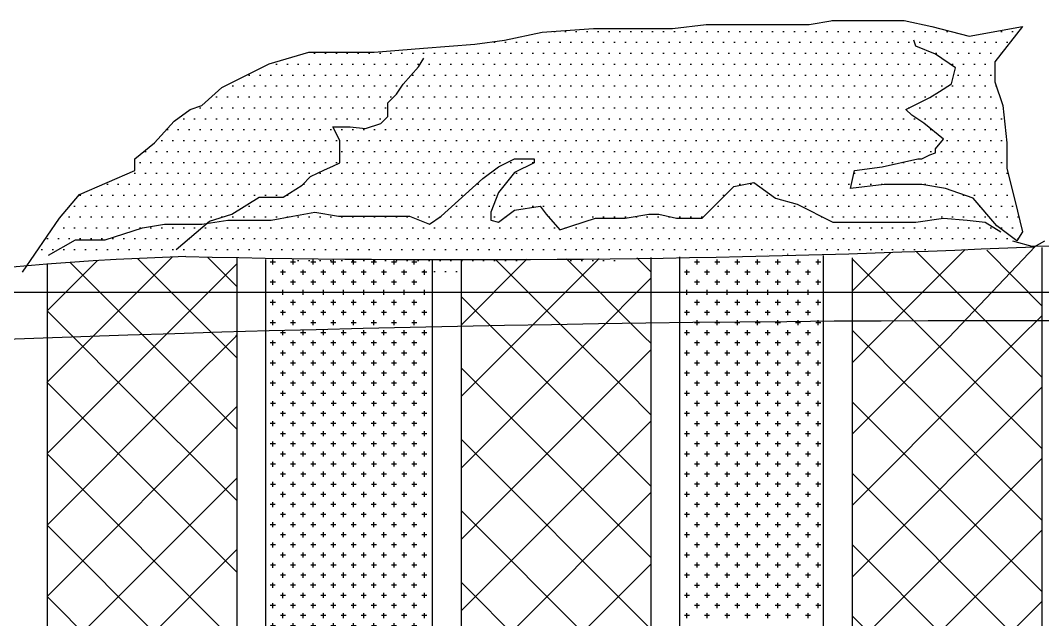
# Model space of a CAD drawing. Header units: inches. Extents: x 18.5 to 61, y 8.5 to 33.3.
# Drawn here: x 29.291 to 29.877, y 25.899 to 26.242 of the extents above; entities that cross this region are included whole.
import ezdxf

# ---------------------------------------------------------------- set-up
doc = ezdxf.new("R2010")
doc.units = ezdxf.units.IN
doc.header["$MEASUREMENT"] = 0
for name, color, linetype in [('02', 2, 'Continuous'), ('4', 4, 'Continuous'), ('8', 8, 'Continuous')]:
    doc.layers.add(name, color=color, linetype=linetype)

msp = doc.modelspace()

# ---------------------------------------------------------------- hatches: boundary and pattern name
at = {"layer": '8'}
h = msp.add_hatch(dxfattribs=at)
h.set_pattern_fill('DOTS', color=256, scale=0.1, style=0)
h.set_pattern_definition([(0, (-244.408843, 157.386087), (0.003125, 0.00625), [0, -0.00625])])
h.paths.add_polyline_path([(29.59031, 26.23562), (29.56877, 26.23109), (29.55177, 26.22883), (29.52231, 26.22656), (29.49397, 26.2243), (29.45657, 26.2243), (29.43391, 26.2175), (29.40671, 26.20391), (29.39537, 26.19372), (29.38857, 26.19146), (29.3795, 26.18466), (29.36817, 26.17221), (29.35684, 26.16315), (29.35684, 26.15635), (29.3251, 26.14276), (29.31377, 26.12918), (29.30017, 26.10801), (29.30747, 26.10801), (29.32708, 26.10801), (29.34179, 26.10801), (29.41204, 26.10964), (29.42838, 26.10637), (29.44799, 26.10474), (29.47904, 26.10474), (29.52478, 26.09821), (29.54439, 26.09821), (29.5689, 26.10148), (29.59341, 26.10801), (29.61302, 26.10148), (29.65877, 26.10801), (29.68654, 26.10474), (29.72085, 26.10964), (29.77314, 26.10801), (29.81725, 26.11127), (29.84013, 26.11127), (29.85647, 26.11617), (29.86231, 26.11617), (29.86571, 26.12125), (29.86117, 26.13937), (29.85664, 26.15749), (29.85664, 26.17221), (29.85437, 26.19372), (29.84984, 26.20731), (29.84984, 26.21864), (29.86571, 26.23902), (29.83511, 26.23336), (29.81357, 26.23902), (29.79771, 26.24242), (29.77731, 26.24242), (29.75691, 26.24242), (29.74331, 26.24015), (29.72517, 26.24015), (29.70817, 26.24015), (29.68437, 26.24015), (29.66511, 26.23789), (29.64357, 26.23789), (29.61977, 26.23789)])
h = msp.add_hatch(dxfattribs=at)
h.set_pattern_fill('CROSS', color=256, scale=0.023152, style=0)
h.set_pattern_definition([(180, (271.818599, 180.0223804), (-0.00578793024, 0.00578793024), [0.00289396512, -0.00868189535]), (90, (271.817152, 180.0209335), (0.00578793024, 0.00578793024), [0.00289396512, -0.00868189535])])
h.paths.add_polyline_path([(29.43182, 26.03229), (29.49029, 26.03132), (29.52739, 26.03106), (29.52739, 25.56041), (29.43182, 25.56041)])
h = msp.add_hatch(dxfattribs=at)
h.set_pattern_fill('ANSI37', color=256, scale=0.231517, style=0)
h.set_pattern_definition([(135, (271.8186, 180.02238), (0.0204634236, 0.0204634236), []), (45, (271.8186, 180.02238), (0.0204634236, -0.0204634236), [])])
h.paths.add_polyline_path([(29.76794, 26.03049), (29.87668, 26.03499), (29.87668, 25.56041), (29.76794, 25.56041)])

# ---------------------------------------------------------------- linework, layer by layer
at = {"layer": '02'}
for p, q in [((29.71961, 26.10829), (29.71961, 26.10837)), ((29.73118, 26.10829), (29.73118, 26.10876)), ((29.74276, 26.10829), (29.74276, 26.10832)), ((29.75146, 26.1077), (29.75146, 25.56041)), ((29.76794, 26.08722), (29.79025, 26.10953)), ((29.78299, 26.06135), (29.83274, 26.11109)), ((29.85438, 26.06028), (29.80463, 26.11003)), ((29.82341, 26.06084), (29.87286, 26.11295)), ((29.87668, 26.07891), (29.84527, 26.11072)), ((29.87668, 26.11223), (29.87668, 25.56041)), ((29.3066, 26.07608), (29.33526, 26.10474)), ((29.3066, 26.10271), (29.3066, 25.56041)), ((29.36237, 26.06117), (29.31983, 26.10371)), ((29.33218, 26.06073), (29.3783, 26.10686)), ((29.40294, 26.06153), (29.35844, 26.10602)), ((29.37367, 26.06129), (29.41535, 26.10297)), ((29.41535, 26.09004), (29.39857, 26.10682)), ((29.41535, 26.10647), (29.41535, 25.56041)), ((29.43182, 26.10541), (29.43182, 25.56041)), ((29.43744, 26.10395), (29.43455, 26.10395)), ((29.436, 26.1025), (29.436, 26.1054)), ((29.44902, 26.10395), (29.44613, 26.10395)), ((29.44757, 26.1025), (29.44757, 26.1054)), ((29.4606, 26.10395), (29.4577, 26.10395)), ((29.45915, 26.1025), (29.45915, 26.1054)), ((29.47217, 26.10395), (29.46928, 26.10395)), ((29.47072, 26.1025), (29.47072, 26.1054)), ((29.48375, 26.10395), (29.48085, 26.10395)), ((29.4823, 26.1025), (29.4823, 26.1054)), ((29.49532, 26.10395), (29.49243, 26.10395)), ((29.49388, 26.1025), (29.49388, 26.1054)), ((29.5069, 26.10395), (29.50401, 26.10395)), ((29.50545, 26.1025), (29.50545, 26.10539)), ((29.51848, 26.10395), (29.51558, 26.10395)), ((29.51703, 26.1025), (29.51703, 26.10535)), ((29.52739, 26.10395), (29.52716, 26.10395)), ((29.52739, 26.10541), (29.52739, 25.56041)), ((29.54386, 26.06778), (29.58164, 26.10555)), ((29.54386, 26.10541), (29.54386, 25.56041)), ((29.6085, 26.0606), (29.56367, 26.10542)), ((29.57714, 26.06013), (29.62307, 26.10606)), ((29.64883, 26.0612), (29.60423, 26.10579)), ((29.6526, 26.09835), (29.64452, 26.10644)), ((29.6526, 26.1066), (29.6526, 25.56041)), ((29.66908, 26.10696), (29.66908, 25.56041)), ((29.68054, 26.10395), (29.67764, 26.10395)), ((29.67909, 26.1025), (29.67909, 26.1054)), ((29.69211, 26.10395), (29.68922, 26.10395)), ((29.69067, 26.1025), (29.69067, 26.1054)), ((29.70369, 26.10395), (29.7008, 26.10395)), ((29.70224, 26.1025), (29.70224, 26.1054)), ((29.71526, 26.10395), (29.71237, 26.10395)), ((29.71382, 26.1025), (29.71382, 26.1054)), ((29.72684, 26.10395), (29.72395, 26.10395)), ((29.72539, 26.1025), (29.72539, 26.1054)), ((29.73842, 26.10395), (29.73552, 26.10395)), ((29.73697, 26.1025), (29.73697, 26.1054)), ((29.74999, 26.10395), (29.7471, 26.10395)), ((29.74855, 26.1025), (29.74855, 26.1054)), ((29.76794, 26.10645), (29.76794, 25.56041)), ((29.81273, 26.061), (29.76794, 26.10579)), ((29.44323, 26.09816), (29.44034, 26.09816)), ((29.44179, 26.09672), (29.44179, 26.09961)), ((29.45481, 26.09816), (29.45191, 26.09816)), ((29.45336, 26.09672), (29.45336, 26.09961)), ((29.46638, 26.09816), (29.46349, 26.09816)), ((29.46494, 26.09672), (29.46494, 26.09961)), ((29.47796, 26.09816), (29.47507, 26.09816)), ((29.47651, 26.09672), (29.47651, 26.09961)), ((29.48954, 26.09816), (29.48664, 26.09816)), ((29.48809, 26.09672), (29.48809, 26.09961)), ((29.50111, 26.09816), (29.49822, 26.09816)), ((29.49966, 26.09672), (29.49966, 26.09961)), ((29.51269, 26.09816), (29.50979, 26.09816)), ((29.51124, 26.09672), (29.51124, 26.09961)), ((29.52426, 26.09816), (29.52137, 26.09816)), ((29.52282, 26.09672), (29.52282, 26.09961)), ((29.67475, 26.09816), (29.67186, 26.09816)), ((29.6733, 26.09672), (29.6733, 26.09961)), ((29.68633, 26.09816), (29.68343, 26.09816)), ((29.68488, 26.09672), (29.68488, 26.09961)), ((29.6979, 26.09816), (29.69501, 26.09816)), ((29.69645, 26.09672), (29.69645, 26.09961)), ((29.70948, 26.09816), (29.70658, 26.09816)), ((29.70803, 26.09672), (29.70803, 26.09961)), ((29.72105, 26.09816), (29.71816, 26.09816)), ((29.71961, 26.09672), (29.71961, 26.09961)), ((29.73263, 26.09816), (29.72973, 26.09816)), ((29.73118, 26.09672), (29.73118, 26.09961)), ((29.7442, 26.09816), (29.74131, 26.09816)), ((29.74276, 26.09672), (29.74276, 26.09961)), ((29.43744, 26.09238), (29.43455, 26.09238)), ((29.436, 26.09093), (29.436, 26.09382)), ((29.44902, 26.09238), (29.44613, 26.09238)), ((29.44757, 26.09093), (29.44757, 26.09382)), ((29.4606, 26.09238), (29.4577, 26.09238)), ((29.45915, 26.09093), (29.45915, 26.09382)), ((29.47217, 26.09238), (29.46928, 26.09238)), ((29.47072, 26.09093), (29.47072, 26.09382)), ((29.48375, 26.09238), (29.48085, 26.09238)), ((29.4823, 26.09093), (29.4823, 26.09382)), ((29.49532, 26.09238), (29.49243, 26.09238)), ((29.49388, 26.09093), (29.49388, 26.09382)), ((29.5069, 26.09238), (29.50401, 26.09238)), ((29.50545, 26.09093), (29.50545, 26.09382)), ((29.51848, 26.09238), (29.51558, 26.09238)), ((29.51703, 26.09093), (29.51703, 26.09382)), ((29.52739, 26.09238), (29.52716, 26.09238)), ((29.61871, 26.06077), (29.6526, 26.09467)), ((29.68054, 26.09238), (29.67764, 26.09238)), ((29.67909, 26.09093), (29.67909, 26.09382)), ((29.69211, 26.09238), (29.68922, 26.09238)), ((29.69067, 26.09093), (29.69067, 26.09382)), ((29.70369, 26.09238), (29.7008, 26.09238)), ((29.70224, 26.09093), (29.70224, 26.09382)), ((29.71526, 26.09238), (29.71237, 26.09238)), ((29.71382, 26.09093), (29.71382, 26.09382)), ((29.72684, 26.09238), (29.72395, 26.09238)), ((29.72539, 26.09093), (29.72539, 26.09382)), ((29.73842, 26.09238), (29.73552, 26.09238)), ((29.73697, 26.09093), (29.73697, 26.09382)), ((29.74999, 26.09238), (29.7471, 26.09238)), ((29.74855, 26.09093), (29.74855, 26.09382)), ((28.98808, 26.08665), (30.72808, 26.08665)), ((29.44179, 26.08514), (29.44179, 26.08803)), ((29.45336, 26.08514), (29.45336, 26.08803)), ((29.46494, 26.08514), (29.46494, 26.08803)), ((29.47651, 26.08514), (29.47651, 26.08803)), ((29.48809, 26.08514), (29.48809, 26.08803)), ((29.49966, 26.08514), (29.49966, 26.08803)), ((29.51124, 26.08514), (29.51124, 26.08803)), ((29.52282, 26.08514), (29.52282, 26.08803)), ((29.56785, 26.06033), (29.54386, 26.08431)), ((29.6733, 26.08514), (29.6733, 26.08803)), ((29.68488, 26.08514), (29.68488, 26.08803)), ((29.69645, 26.08514), (29.69645, 26.08803)), ((29.70803, 26.08514), (29.70803, 26.08803)), ((29.71961, 26.08514), (29.71961, 26.08803)), ((29.73118, 26.08514), (29.73118, 26.08803)), ((29.74276, 26.08514), (29.74276, 26.08803)), ((29.43744, 26.0808), (29.43455, 26.0808)), ((29.436, 26.07935), (29.436, 26.08225)), ((29.44902, 26.0808), (29.44613, 26.0808)), ((29.44757, 26.07935), (29.44757, 26.08225)), ((29.4606, 26.0808), (29.4577, 26.0808)), ((29.45915, 26.07935), (29.45915, 26.08225)), ((29.47217, 26.0808), (29.46928, 26.0808)), ((29.47072, 26.07935), (29.47072, 26.08225)), ((29.48375, 26.0808), (29.48085, 26.0808)), ((29.4823, 26.07935), (29.4823, 26.08225)), ((29.49532, 26.0808), (29.49243, 26.0808)), ((29.49388, 26.07935), (29.49388, 26.08225)), ((29.5069, 26.0808), (29.50401, 26.0808)), ((29.50545, 26.07935), (29.50545, 26.08225)), ((29.51848, 26.0808), (29.51558, 26.0808)), ((29.51703, 26.07935), (29.51703, 26.08225)), ((29.52739, 26.0808), (29.52716, 26.0808)), ((29.68054, 26.0808), (29.67764, 26.0808)), ((29.67909, 26.07935), (29.67909, 26.08225)), ((29.69211, 26.0808), (29.68922, 26.0808)), ((29.69067, 26.07935), (29.69067, 26.08225)), ((29.70369, 26.0808), (29.7008, 26.0808)), ((29.70224, 26.07935), (29.70224, 26.08225)), ((29.71526, 26.0808), (29.71237, 26.0808)), ((29.71382, 26.07935), (29.71382, 26.08225)), ((29.72684, 26.0808), (29.72395, 26.0808)), ((29.72539, 26.07935), (29.72539, 26.08225)), ((29.73842, 26.0808), (29.73552, 26.0808)), ((29.73697, 26.07935), (29.73697, 26.08225)), ((29.74999, 26.0808), (29.7471, 26.0808)), ((29.74855, 26.07935), (29.74855, 26.08225)), ((29.32206, 26.06055), (29.3066, 26.07601)), ((29.44323, 26.07501), (29.44034, 26.07501)), ((29.44179, 26.07357), (29.44179, 26.07646)), ((29.45481, 26.07501), (29.45191, 26.07501)), ((29.45336, 26.07357), (29.45336, 26.07646)), ((29.46638, 26.07501), (29.46349, 26.07501)), ((29.46494, 26.07357), (29.46494, 26.07646)), ((29.47796, 26.07501), (29.47507, 26.07501)), ((29.47651, 26.07357), (29.47651, 26.07646)), ((29.48954, 26.07501), (29.48664, 26.07501)), ((29.48809, 26.07357), (29.48809, 26.07646)), ((29.50111, 26.07501), (29.49822, 26.07501)), ((29.49966, 26.07357), (29.49966, 26.07646)), ((29.51269, 26.07501), (29.50979, 26.07501)), ((29.51124, 26.07357), (29.51124, 26.07646)), ((29.52426, 26.07501), (29.52137, 26.07501)), ((29.52282, 26.07357), (29.52282, 26.07646)), ((29.67475, 26.07501), (29.67186, 26.07501)), ((29.6733, 26.07357), (29.6733, 26.07646)), ((29.68633, 26.07501), (29.68343, 26.07501)), ((29.68488, 26.07357), (29.68488, 26.07646)), ((29.6979, 26.07501), (29.69501, 26.07501)), ((29.69645, 26.07357), (29.69645, 26.07646)), ((29.70948, 26.07501), (29.70658, 26.07501)), ((29.70803, 26.07357), (29.70803, 26.07646)), ((29.72105, 26.07501), (29.71816, 26.07501)), ((29.71961, 26.07357), (29.71961, 26.07646)), ((29.73263, 26.07501), (29.72973, 26.07501)), ((29.73118, 26.07357), (29.73118, 26.07646)), ((29.7442, 26.07501), (29.74131, 26.07501)), ((29.74276, 26.07357), (29.74276, 26.07646)), ((29.86358, 26.06008), (29.87668, 26.07318)), ((29.43744, 26.06922), (29.43455, 26.06922)), ((29.436, 26.06778), (29.436, 26.07067)), ((29.44902, 26.06922), (29.44613, 26.06922)), ((29.44757, 26.06778), (29.44757, 26.07067)), ((29.4606, 26.06922), (29.4577, 26.06922)), ((29.45915, 26.06778), (29.45915, 26.07067)), ((29.47217, 26.06922), (29.46928, 26.06922)), ((29.47072, 26.06778), (29.47072, 26.07067)), ((29.48375, 26.06922), (29.48085, 26.06922)), ((29.4823, 26.06778), (29.4823, 26.07067)), ((29.49532, 26.06922), (29.49243, 26.06922)), ((29.49388, 26.06778), (29.49388, 26.07067)), ((29.5069, 26.06922), (29.50401, 26.06922)), ((29.50545, 26.06778), (29.50545, 26.07067)), ((29.51848, 26.06922), (29.51558, 26.06922)), ((29.51703, 26.06778), (29.51703, 26.07067)), ((29.52739, 26.06922), (29.52716, 26.06922)), ((29.68054, 26.06922), (29.67764, 26.06922)), ((29.67909, 26.06778), (29.67909, 26.07067)), ((29.69211, 26.06922), (29.68922, 26.06922)), ((29.69067, 26.06778), (29.69067, 26.07067)), ((29.70369, 26.06922), (29.7008, 26.06922)), ((29.70224, 26.06778), (29.70224, 26.07067)), ((29.71526, 26.06922), (29.71237, 26.06922)), ((29.71382, 26.06778), (29.71382, 26.07067)), ((29.72684, 26.06922), (29.72395, 26.06922)), ((29.72539, 26.06778), (29.72539, 26.07067)), ((29.73842, 26.06922), (29.73552, 26.06922)), ((29.73697, 26.06778), (29.73697, 26.07067)), ((29.74999, 26.06922), (29.7471, 26.06922)), ((29.74855, 26.06778), (29.74855, 26.07067)), ((29.34609, 26.03372), (29.37367, 26.06129)), ((29.39056, 26.03298), (29.36237, 26.06117)), ((29.38635, 26.03305), (29.41489, 26.06158)), ((29.41535, 26.04912), (29.40294, 26.06153)), ((29.41489, 26.06158), (29.41535, 26.06205)), ((29.44323, 26.06344), (29.44034, 26.06344)), ((29.44179, 26.06199), (29.44179, 26.06488)), ((29.45481, 26.06344), (29.45191, 26.06344)), ((29.45336, 26.06199), (29.45336, 26.06488)), ((29.46638, 26.06344), (29.46349, 26.06344)), ((29.46494, 26.06199), (29.46494, 26.06488)), ((29.47796, 26.06344), (29.47507, 26.06344)), ((29.47651, 26.06199), (29.47651, 26.06488)), ((29.48954, 26.06344), (29.48664, 26.06344)), ((29.48809, 26.06199), (29.48809, 26.06488)), ((29.50111, 26.06344), (29.49822, 26.06344)), ((29.49966, 26.06199), (29.49966, 26.06488)), ((29.51269, 26.06344), (29.50979, 26.06344)), ((29.51124, 26.06199), (29.51124, 26.06488)), ((29.52426, 26.06344), (29.52137, 26.06344)), ((29.52282, 26.06199), (29.52282, 26.06488)), ((29.6526, 26.05742), (29.64883, 26.0612)), ((29.67475, 26.06344), (29.67186, 26.06344)), ((29.6733, 26.06199), (29.6733, 26.06488)), ((29.68633, 26.06344), (29.68343, 26.06344)), ((29.68488, 26.06199), (29.68488, 26.06488)), ((29.6979, 26.06344), (29.69501, 26.06344)), ((29.69645, 26.06199), (29.69645, 26.06488)), ((29.70948, 26.06344), (29.70658, 26.06344)), ((29.70803, 26.06199), (29.70803, 26.06488)), ((29.72105, 26.06344), (29.71816, 26.06344)), ((29.71961, 26.06199), (29.71961, 26.06488)), ((29.73263, 26.06344), (29.72973, 26.06344)), ((29.73118, 26.06199), (29.73118, 26.06488)), ((29.7442, 26.06344), (29.74131, 26.06344)), ((29.74276, 26.06199), (29.74276, 26.06488)), ((29.77136, 26.06145), (29.76794, 26.06487)), ((29.76794, 26.04629), (29.78299, 26.06135)), ((29.80095, 26.03185), (29.77136, 26.06145)), ((29.79414, 26.03157), (29.82341, 26.06084)), ((29.84025, 26.03348), (29.81273, 26.061)), ((29.3066, 26.03516), (29.33218, 26.06073)), ((29.34894, 26.03367), (29.32206, 26.06055)), ((29.43744, 26.05765), (29.43455, 26.05765)), ((29.436, 26.0562), (29.436, 26.0591)), ((29.44902, 26.05765), (29.44613, 26.05765)), ((29.44757, 26.0562), (29.44757, 26.0591)), ((29.4606, 26.05765), (29.4577, 26.05765)), ((29.45915, 26.0562), (29.45915, 26.0591)), ((29.47217, 26.05765), (29.46928, 26.05765)), ((29.47072, 26.0562), (29.47072, 26.0591)), ((29.48375, 26.05765), (29.48085, 26.05765)), ((29.4823, 26.0562), (29.4823, 26.0591)), ((29.49532, 26.05765), (29.49243, 26.05765)), ((29.49388, 26.0562), (29.49388, 26.0591)), ((29.5069, 26.05765), (29.50401, 26.05765)), ((29.50545, 26.0562), (29.50545, 26.0591)), ((29.51848, 26.05765), (29.51558, 26.05765)), ((29.51703, 26.0562), (29.51703, 26.0591)), ((29.52739, 26.05765), (29.52716, 26.05765)), ((29.54793, 26.03092), (29.57714, 26.06013)), ((29.59759, 26.03058), (29.56785, 26.06033)), ((29.58858, 26.03064), (29.61871, 26.06077)), ((29.6388, 26.0303), (29.6085, 26.0606)), ((29.68054, 26.05765), (29.67764, 26.05765)), ((29.67909, 26.0562), (29.67909, 26.0591)), ((29.69211, 26.05765), (29.68922, 26.05765)), ((29.69067, 26.0562), (29.69067, 26.0591)), ((29.70369, 26.05765), (29.7008, 26.05765)), ((29.70224, 26.0562), (29.70224, 26.0591)), ((29.71526, 26.05765), (29.71237, 26.05765)), ((29.71382, 26.0562), (29.71382, 26.0591)), ((29.72684, 26.05765), (29.72395, 26.05765)), ((29.72539, 26.0562), (29.72539, 26.0591)), ((29.73842, 26.05765), (29.73552, 26.05765)), ((29.73697, 26.0562), (29.73697, 26.0591)), ((29.74999, 26.05765), (29.7471, 26.05765)), ((29.74855, 26.0562), (29.74855, 26.0591)), ((29.83684, 26.03334), (29.86358, 26.06008)), ((29.87668, 26.03798), (29.85438, 26.06028)), ((29.44323, 26.05186), (29.44034, 26.05186)), ((29.44179, 26.05041), (29.44179, 26.05331)), ((29.45481, 26.05186), (29.45191, 26.05186)), ((29.45336, 26.05041), (29.45336, 26.05331)), ((29.46638, 26.05186), (29.46349, 26.05186)), ((29.46494, 26.05041), (29.46494, 26.05331)), ((29.47796, 26.05186), (29.47507, 26.05186)), ((29.47651, 26.05041), (29.47651, 26.05331)), ((29.48954, 26.05186), (29.48664, 26.05186)), ((29.48809, 26.05041), (29.48809, 26.05331)), ((29.50111, 26.05186), (29.49822, 26.05186)), ((29.49966, 26.05041), (29.49966, 26.05331)), ((29.51269, 26.05186), (29.50979, 26.05186)), ((29.51124, 26.05041), (29.51124, 26.05331)), ((29.52426, 26.05186), (29.52137, 26.05186)), ((29.52282, 26.05041), (29.52282, 26.05331)), ((29.62923, 26.03037), (29.6526, 26.05374)), ((29.67475, 26.05186), (29.67186, 26.05186)), ((29.6733, 26.05041), (29.6733, 26.05331)), ((29.68633, 26.05186), (29.68343, 26.05186)), ((29.68488, 26.05041), (29.68488, 26.05331)), ((29.6979, 26.05186), (29.69501, 26.05186)), ((29.69645, 26.05041), (29.69645, 26.05331)), ((29.70948, 26.05186), (29.70658, 26.05186)), ((29.70803, 26.05041), (29.70803, 26.05331)), ((29.72105, 26.05186), (29.71816, 26.05186)), ((29.71961, 26.05041), (29.71961, 26.05331)), ((29.73263, 26.05186), (29.72973, 26.05186)), ((29.73118, 26.05041), (29.73118, 26.05331)), ((29.7442, 26.05186), (29.74131, 26.05186)), ((29.74276, 26.05041), (29.74276, 26.05331)), ((29.43744, 26.04607), (29.43455, 26.04607)), ((29.436, 26.04463), (29.436, 26.04752)), ((29.44902, 26.04607), (29.44613, 26.04607)), ((29.44757, 26.04463), (29.44757, 26.04752)), ((29.4606, 26.04607), (29.4577, 26.04607)), ((29.45915, 26.04463), (29.45915, 26.04752)), ((29.47217, 26.04607), (29.46928, 26.04607)), ((29.47072, 26.04463), (29.47072, 26.04752)), ((29.48375, 26.04607), (29.48085, 26.04607)), ((29.4823, 26.04463), (29.4823, 26.04752)), ((29.49532, 26.04607), (29.49243, 26.04607)), ((29.49388, 26.04463), (29.49388, 26.04752)), ((29.5069, 26.04607), (29.50401, 26.04607)), ((29.50545, 26.04463), (29.50545, 26.04752)), ((29.51848, 26.04607), (29.51558, 26.04607)), ((29.51703, 26.04463), (29.51703, 26.04752)), ((29.52739, 26.04607), (29.52716, 26.04607)), ((29.55638, 26.03087), (29.54386, 26.04338)), ((29.68054, 26.04607), (29.67764, 26.04607)), ((29.67909, 26.04463), (29.67909, 26.04752)), ((29.69211, 26.04607), (29.68922, 26.04607)), ((29.69067, 26.04463), (29.69067, 26.04752)), ((29.70369, 26.04607), (29.7008, 26.04607)), ((29.70224, 26.04463), (29.70224, 26.04752)), ((29.71526, 26.04607), (29.71237, 26.04607)), ((29.71382, 26.04463), (29.71382, 26.04752)), ((29.72684, 26.04607), (29.72395, 26.04607)), ((29.72539, 26.04463), (29.72539, 26.04752)), ((29.73842, 26.04607), (29.73552, 26.04607)), ((29.73697, 26.04463), (29.73697, 26.04752)), ((29.74999, 26.04607), (29.7471, 26.04607)), ((29.74855, 26.04463), (29.74855, 26.04752)), ((29.44323, 26.04028), (29.44034, 26.04028)), ((29.44179, 26.03884), (29.44179, 26.04173)), ((29.45481, 26.04028), (29.45191, 26.04028)), ((29.45336, 26.03884), (29.45336, 26.04173)), ((29.46638, 26.04028), (29.46349, 26.04028)), ((29.46494, 26.03884), (29.46494, 26.04173)), ((29.47796, 26.04028), (29.47507, 26.04028)), ((29.47651, 26.03884), (29.47651, 26.04173)), ((29.48954, 26.04028), (29.48664, 26.04028)), ((29.48809, 26.03884), (29.48809, 26.04173)), ((29.50111, 26.04028), (29.49822, 26.04028)), ((29.49966, 26.03884), (29.49966, 26.04173)), ((29.51269, 26.04028), (29.50979, 26.04028)), ((29.51124, 26.03884), (29.51124, 26.04173)), ((29.52426, 26.04028), (29.52137, 26.04028)), ((29.52282, 26.03884), (29.52282, 26.04173)), ((29.67475, 26.04028), (29.67186, 26.04028)), ((29.6733, 26.03884), (29.6733, 26.04173)), ((29.68633, 26.04028), (29.68343, 26.04028)), ((29.68488, 26.03884), (29.68488, 26.04173)), ((29.6979, 26.04028), (29.69501, 26.04028)), ((29.69645, 26.03884), (29.69645, 26.04173)), ((29.70948, 26.04028), (29.70658, 26.04028)), ((29.70803, 26.03884), (29.70803, 26.04173)), ((29.72105, 26.04028), (29.71816, 26.04028)), ((29.71961, 26.03884), (29.71961, 26.04173)), ((29.73263, 26.04028), (29.72973, 26.04028)), ((29.73118, 26.03884), (29.73118, 26.04173)), ((29.7442, 26.04028), (29.74131, 26.04028)), ((29.74276, 26.03884), (29.74276, 26.04173)), ((29.30732, 26.03436), (29.3066, 26.03508)), ((29.3066, 25.99423), (29.34609, 26.03372)), ((29.3066, 25.9533), (29.38635, 26.03305)), ((29.41535, 25.92634), (29.30732, 26.03436)), ((29.41535, 25.96726), (29.34894, 26.03367)), ((29.41535, 26.00819), (29.39056, 26.03298)), ((29.43744, 26.0345), (29.43455, 26.0345)), ((29.436, 26.03305), (29.436, 26.03594)), ((29.44902, 26.0345), (29.44613, 26.0345)), ((29.44757, 26.03305), (29.44757, 26.03594)), ((29.4606, 26.0345), (29.4577, 26.0345)), ((29.45915, 26.03305), (29.45915, 26.03594)), ((29.47217, 26.0345), (29.46928, 26.0345)), ((29.47072, 26.03305), (29.47072, 26.03594)), ((29.48375, 26.0345), (29.48085, 26.0345)), ((29.4823, 26.03305), (29.4823, 26.03594)), ((29.49532, 26.0345), (29.49243, 26.0345)), ((29.49388, 26.03305), (29.49388, 26.03594)), ((29.5069, 26.0345), (29.50401, 26.0345)), ((29.50545, 26.03305), (29.50545, 26.03594)), ((29.51848, 26.0345), (29.51558, 26.0345)), ((29.51703, 26.03305), (29.51703, 26.03594)), ((29.52739, 26.0345), (29.52716, 26.0345)), ((29.68054, 26.0345), (29.67764, 26.0345)), ((29.67909, 26.03305), (29.67909, 26.03594)), ((29.69211, 26.0345), (29.68922, 26.0345)), ((29.69067, 26.03305), (29.69067, 26.03594)), ((29.70369, 26.0345), (29.7008, 26.0345)), ((29.70224, 26.03305), (29.70224, 26.03594)), ((29.71526, 26.0345), (29.71237, 26.0345)), ((29.71382, 26.03305), (29.71382, 26.03594)), ((29.72684, 26.0345), (29.72395, 26.0345)), ((29.72539, 26.03305), (29.72539, 26.03594)), ((29.73842, 26.0345), (29.73552, 26.0345)), ((29.73697, 26.03305), (29.73697, 26.03594)), ((29.74999, 26.0345), (29.7471, 26.0345)), ((29.74855, 26.03305), (29.74855, 26.03594)), ((29.54386, 26.02685), (29.54793, 26.03092)), ((29.54386, 25.98593), (29.58858, 26.03064)), ((29.54386, 25.945), (29.62923, 26.03037)), ((29.6526, 25.93464), (29.55638, 26.03087)), ((29.6526, 25.97557), (29.59759, 26.03058)), ((29.6526, 26.01649), (29.6388, 26.0303)), ((29.67475, 26.02871), (29.67186, 26.02871)), ((29.6733, 26.02726), (29.6733, 26.03016)), ((29.68633, 26.02871), (29.68343, 26.02871)), ((29.68488, 26.02726), (29.68488, 26.03016)), ((29.6979, 26.02871), (29.69501, 26.02871)), ((29.69645, 26.02726), (29.69645, 26.03016)), ((29.70948, 26.02871), (29.70658, 26.02871)), ((29.70803, 26.02726), (29.70803, 26.03016)), ((29.72105, 26.02871), (29.71816, 26.02871)), ((29.71961, 26.02726), (29.71961, 26.03016)), ((29.73263, 26.02871), (29.72973, 26.02871)), ((29.73118, 26.02726), (29.73118, 26.03016)), ((29.7442, 26.02871), (29.74131, 26.02871)), ((29.74276, 26.02726), (29.74276, 26.03016)), ((29.3066, 25.91238), (29.41535, 26.02112)), ((29.68054, 26.02292), (29.67764, 26.02292)), ((29.67909, 26.02147), (29.67909, 26.02437)), ((29.69211, 26.02292), (29.68922, 26.02292)), ((29.69067, 26.02147), (29.69067, 26.02437)), ((29.70369, 26.02292), (29.7008, 26.02292)), ((29.70224, 26.02147), (29.70224, 26.02437)), ((29.71526, 26.02292), (29.71237, 26.02292)), ((29.71382, 26.02147), (29.71382, 26.02437)), ((29.72684, 26.02292), (29.72395, 26.02292)), ((29.72539, 26.02147), (29.72539, 26.02437)), ((29.73842, 26.02292), (29.73552, 26.02292)), ((29.73697, 26.02147), (29.73697, 26.02437)), ((29.74999, 26.02292), (29.7471, 26.02292)), ((29.74855, 26.02147), (29.74855, 26.02437)), ((29.67475, 26.01713), (29.67186, 26.01713)), ((29.6733, 26.01569), (29.6733, 26.01858)), ((29.68633, 26.01713), (29.68343, 26.01713)), ((29.68488, 26.01569), (29.68488, 26.01858)), ((29.6979, 26.01713), (29.69501, 26.01713)), ((29.69645, 26.01569), (29.69645, 26.01858)), ((29.70948, 26.01713), (29.70658, 26.01713)), ((29.70803, 26.01569), (29.70803, 26.01858)), ((29.72105, 26.01713), (29.71816, 26.01713)), ((29.71961, 26.01569), (29.71961, 26.01858)), ((29.73263, 26.01713), (29.72973, 26.01713)), ((29.73118, 26.01569), (29.73118, 26.01858)), ((29.7442, 26.01713), (29.74131, 26.01713)), ((29.74276, 26.01569), (29.74276, 26.01858)), ((29.54386, 25.90407), (29.6526, 26.01282)), ((29.68054, 26.01134), (29.67764, 26.01134)), ((29.67909, 26.0099), (29.67909, 26.01279)), ((29.69211, 26.01134), (29.68922, 26.01134)), ((29.69067, 26.0099), (29.69067, 26.01279)), ((29.70369, 26.01134), (29.7008, 26.01134)), ((29.70224, 26.0099), (29.70224, 26.01279)), ((29.71526, 26.01134), (29.71237, 26.01134)), ((29.71382, 26.0099), (29.71382, 26.01279)), ((29.72684, 26.01134), (29.72395, 26.01134)), ((29.72539, 26.0099), (29.72539, 26.01279)), ((29.73842, 26.01134), (29.73552, 26.01134)), ((29.73697, 26.0099), (29.73697, 26.01279)), ((29.74999, 26.01134), (29.7471, 26.01134)), ((29.74855, 26.0099), (29.74855, 26.01279)), ((29.6526, 25.89371), (29.54386, 26.00246)), ((29.67475, 26.00556), (29.67186, 26.00556)), ((29.6733, 26.00411), (29.6733, 26.007)), ((29.68633, 26.00556), (29.68343, 26.00556)), ((29.68488, 26.00411), (29.68488, 26.007)), ((29.6979, 26.00556), (29.69501, 26.00556)), ((29.69645, 26.00411), (29.69645, 26.007)), ((29.70948, 26.00556), (29.70658, 26.00556)), ((29.70803, 26.00411), (29.70803, 26.007)), ((29.72105, 26.00556), (29.71816, 26.00556)), ((29.71961, 26.00411), (29.71961, 26.007)), ((29.73263, 26.00556), (29.72973, 26.00556)), ((29.73118, 26.00411), (29.73118, 26.007)), ((29.7442, 26.00556), (29.74131, 26.00556)), ((29.74276, 26.00411), (29.74276, 26.007)), ((29.68054, 25.99977), (29.67764, 25.99977)), ((29.67909, 25.99832), (29.67909, 26.00122)), ((29.69211, 25.99977), (29.68922, 25.99977)), ((29.69067, 25.99832), (29.69067, 26.00122)), ((29.70369, 25.99977), (29.7008, 25.99977)), ((29.70224, 25.99832), (29.70224, 26.00122)), ((29.71526, 25.99977), (29.71237, 25.99977)), ((29.71382, 25.99832), (29.71382, 26.00122)), ((29.72684, 25.99977), (29.72395, 25.99977)), ((29.72539, 25.99832), (29.72539, 26.00122)), ((29.73842, 25.99977), (29.73552, 25.99977)), ((29.73697, 25.99832), (29.73697, 26.00122)), ((29.74999, 25.99977), (29.7471, 25.99977)), ((29.74855, 25.99832), (29.74855, 26.00122)), ((29.41535, 25.88541), (29.3066, 25.99415)), ((29.67475, 25.99398), (29.67186, 25.99398)), ((29.6733, 25.99253), (29.6733, 25.99543)), ((29.68633, 25.99398), (29.68343, 25.99398)), ((29.68488, 25.99253), (29.68488, 25.99543)), ((29.6979, 25.99398), (29.69501, 25.99398)), ((29.69645, 25.99253), (29.69645, 25.99543)), ((29.70948, 25.99398), (29.70658, 25.99398)), ((29.70803, 25.99253), (29.70803, 25.99543)), ((29.72105, 25.99398), (29.71816, 25.99398)), ((29.71961, 25.99253), (29.71961, 25.99543)), ((29.73263, 25.99398), (29.72973, 25.99398)), ((29.73118, 25.99253), (29.73118, 25.99543)), ((29.7442, 25.99398), (29.74131, 25.99398)), ((29.74276, 25.99253), (29.74276, 25.99543)), ((29.68054, 25.98819), (29.67764, 25.98819)), ((29.67909, 25.98675), (29.67909, 25.98964)), ((29.69211, 25.98819), (29.68922, 25.98819)), ((29.69067, 25.98675), (29.69067, 25.98964)), ((29.70369, 25.98819), (29.7008, 25.98819)), ((29.70224, 25.98675), (29.70224, 25.98964)), ((29.71526, 25.98819), (29.71237, 25.98819)), ((29.71382, 25.98675), (29.71382, 25.98964)), ((29.72684, 25.98819), (29.72395, 25.98819)), ((29.72539, 25.98675), (29.72539, 25.98964)), ((29.73842, 25.98819), (29.73552, 25.98819)), ((29.73697, 25.98675), (29.73697, 25.98964)), ((29.74999, 25.98819), (29.7471, 25.98819)), ((29.74855, 25.98675), (29.74855, 25.98964)), ((29.3066, 25.87145), (29.41535, 25.98019)), ((29.67475, 25.98241), (29.67186, 25.98241)), ((29.6733, 25.98096), (29.6733, 25.98385)), ((29.68633, 25.98241), (29.68343, 25.98241)), ((29.68488, 25.98096), (29.68488, 25.98385)), ((29.6979, 25.98241), (29.69501, 25.98241)), ((29.69645, 25.98096), (29.69645, 25.98385)), ((29.70948, 25.98241), (29.70658, 25.98241)), ((29.70803, 25.98096), (29.70803, 25.98385)), ((29.72105, 25.98241), (29.71816, 25.98241)), ((29.71961, 25.98096), (29.71961, 25.98385)), ((29.73263, 25.98241), (29.72973, 25.98241)), ((29.73118, 25.98096), (29.73118, 25.98385)), ((29.7442, 25.98241), (29.74131, 25.98241)), ((29.74276, 25.98096), (29.74276, 25.98385)), ((29.68054, 25.97662), (29.67764, 25.97662)), ((29.67909, 25.97517), (29.67909, 25.97806)), ((29.69211, 25.97662), (29.68922, 25.97662)), ((29.69067, 25.97517), (29.69067, 25.97806)), ((29.70369, 25.97662), (29.7008, 25.97662)), ((29.70224, 25.97517), (29.70224, 25.97806)), ((29.71526, 25.97662), (29.71237, 25.97662)), ((29.71382, 25.97517), (29.71382, 25.97806)), ((29.72684, 25.97662), (29.72395, 25.97662)), ((29.72539, 25.97517), (29.72539, 25.97806)), ((29.73842, 25.97662), (29.73552, 25.97662)), ((29.73697, 25.97517), (29.73697, 25.97806)), ((29.74999, 25.97662), (29.7471, 25.97662)), ((29.74855, 25.97517), (29.74855, 25.97806)), ((29.54386, 25.86315), (29.6526, 25.97189)), ((29.67475, 25.97083), (29.67186, 25.97083)), ((29.6733, 25.96938), (29.6733, 25.97228)), ((29.68633, 25.97083), (29.68343, 25.97083)), ((29.68488, 25.96938), (29.68488, 25.97228)), ((29.6979, 25.97083), (29.69501, 25.97083)), ((29.69645, 25.96938), (29.69645, 25.97228)), ((29.70948, 25.97083), (29.70658, 25.97083)), ((29.70803, 25.96938), (29.70803, 25.97228)), ((29.72105, 25.97083), (29.71816, 25.97083)), ((29.71961, 25.96938), (29.71961, 25.97228)), ((29.73263, 25.97083), (29.72973, 25.97083)), ((29.73118, 25.96938), (29.73118, 25.97228)), ((29.7442, 25.97083), (29.74131, 25.97083)), ((29.74276, 25.96938), (29.74276, 25.97228)), ((29.6526, 25.85279), (29.54386, 25.96153)), ((29.68054, 25.96504), (29.67764, 25.96504)), ((29.67909, 25.96359), (29.67909, 25.96649)), ((29.69211, 25.96504), (29.68922, 25.96504)), ((29.69067, 25.96359), (29.69067, 25.96649)), ((29.70369, 25.96504), (29.7008, 25.96504)), ((29.70224, 25.96359), (29.70224, 25.96649)), ((29.71526, 25.96504), (29.71237, 25.96504)), ((29.71382, 25.96359), (29.71382, 25.96649)), ((29.72684, 25.96504), (29.72395, 25.96504)), ((29.72539, 25.96359), (29.72539, 25.96649)), ((29.73842, 25.96504), (29.73552, 25.96504)), ((29.73697, 25.96359), (29.73697, 25.96649)), ((29.74999, 25.96504), (29.7471, 25.96504)), ((29.74855, 25.96359), (29.74855, 25.96649)), ((29.67475, 25.95925), (29.67186, 25.95925)), ((29.6733, 25.95781), (29.6733, 25.9607)), ((29.68633, 25.95925), (29.68343, 25.95925)), ((29.68488, 25.95781), (29.68488, 25.9607)), ((29.6979, 25.95925), (29.69501, 25.95925)), ((29.69645, 25.95781), (29.69645, 25.9607)), ((29.70948, 25.95925), (29.70658, 25.95925)), ((29.70803, 25.95781), (29.70803, 25.9607)), ((29.72105, 25.95925), (29.71816, 25.95925)), ((29.71961, 25.95781), (29.71961, 25.9607)), ((29.73263, 25.95925), (29.72973, 25.95925)), ((29.73118, 25.95781), (29.73118, 25.9607)), ((29.7442, 25.95925), (29.74131, 25.95925)), ((29.74276, 25.95781), (29.74276, 25.9607)), ((29.41535, 25.84448), (29.3066, 25.95323)), ((29.68054, 25.95347), (29.67764, 25.95347)), ((29.67909, 25.95202), (29.67909, 25.95491)), ((29.69211, 25.95347), (29.68922, 25.95347)), ((29.69067, 25.95202), (29.69067, 25.95491)), ((29.70369, 25.95347), (29.7008, 25.95347)), ((29.70224, 25.95202), (29.70224, 25.95491)), ((29.71526, 25.95347), (29.71237, 25.95347)), ((29.71382, 25.95202), (29.71382, 25.95491)), ((29.72684, 25.95347), (29.72395, 25.95347)), ((29.72539, 25.95202), (29.72539, 25.95491)), ((29.73842, 25.95347), (29.73552, 25.95347)), ((29.73697, 25.95202), (29.73697, 25.95491)), ((29.74999, 25.95347), (29.7471, 25.95347)), ((29.74855, 25.95202), (29.74855, 25.95491)), ((29.67475, 25.94768), (29.67186, 25.94768)), ((29.6733, 25.94623), (29.6733, 25.94912)), ((29.68633, 25.94768), (29.68343, 25.94768)), ((29.68488, 25.94623), (29.68488, 25.94912)), ((29.6979, 25.94768), (29.69501, 25.94768)), ((29.69645, 25.94623), (29.69645, 25.94912)), ((29.70948, 25.94768), (29.70658, 25.94768)), ((29.70803, 25.94623), (29.70803, 25.94912)), ((29.72105, 25.94768), (29.71816, 25.94768)), ((29.71961, 25.94623), (29.71961, 25.94912)), ((29.73263, 25.94768), (29.72973, 25.94768)), ((29.73118, 25.94623), (29.73118, 25.94912)), ((29.7442, 25.94768), (29.74131, 25.94768)), ((29.74276, 25.94623), (29.74276, 25.94912)), ((29.3066, 25.83052), (29.41535, 25.93927)), ((29.68054, 25.94189), (29.67764, 25.94189)), ((29.67909, 25.94044), (29.67909, 25.94334)), ((29.69211, 25.94189), (29.68922, 25.94189)), ((29.69067, 25.94044), (29.69067, 25.94334)), ((29.70369, 25.94189), (29.7008, 25.94189)), ((29.70224, 25.94044), (29.70224, 25.94334)), ((29.71526, 25.94189), (29.71237, 25.94189)), ((29.71382, 25.94044), (29.71382, 25.94334)), ((29.72684, 25.94189), (29.72395, 25.94189)), ((29.72539, 25.94044), (29.72539, 25.94334)), ((29.73842, 25.94189), (29.73552, 25.94189)), ((29.73697, 25.94044), (29.73697, 25.94334)), ((29.74999, 25.94189), (29.7471, 25.94189)), ((29.74855, 25.94044), (29.74855, 25.94334)), ((29.67475, 25.9361), (29.67186, 25.9361)), ((29.6733, 25.93465), (29.6733, 25.93755)), ((29.68633, 25.9361), (29.68343, 25.9361)), ((29.68488, 25.93465), (29.68488, 25.93755)), ((29.6979, 25.9361), (29.69501, 25.9361)), ((29.69645, 25.93465), (29.69645, 25.93755)), ((29.70948, 25.9361), (29.70658, 25.9361)), ((29.70803, 25.93465), (29.70803, 25.93755)), ((29.72105, 25.9361), (29.71816, 25.9361)), ((29.71961, 25.93465), (29.71961, 25.93755)), ((29.73263, 25.9361), (29.72973, 25.9361)), ((29.73118, 25.93465), (29.73118, 25.93755)), ((29.7442, 25.9361), (29.74131, 25.9361)), ((29.74276, 25.93465), (29.74276, 25.93755)), ((29.54386, 25.82222), (29.6526, 25.93096)), ((29.68054, 25.93031), (29.67764, 25.93031)), ((29.67909, 25.92887), (29.67909, 25.93176)), ((29.69211, 25.93031), (29.68922, 25.93031)), ((29.69067, 25.92887), (29.69067, 25.93176)), ((29.70369, 25.93031), (29.7008, 25.93031)), ((29.70224, 25.92887), (29.70224, 25.93176)), ((29.71526, 25.93031), (29.71237, 25.93031)), ((29.71382, 25.92887), (29.71382, 25.93176)), ((29.72684, 25.93031), (29.72395, 25.93031)), ((29.72539, 25.92887), (29.72539, 25.93176)), ((29.73842, 25.93031), (29.73552, 25.93031)), ((29.73697, 25.92887), (29.73697, 25.93176)), ((29.74999, 25.93031), (29.7471, 25.93031)), ((29.74855, 25.92887), (29.74855, 25.93176)), ((29.6526, 25.81186), (29.54386, 25.9206)), ((29.67475, 25.92453), (29.67186, 25.92453)), ((29.6733, 25.92308), (29.6733, 25.92597)), ((29.68633, 25.92453), (29.68343, 25.92453)), ((29.68488, 25.92308), (29.68488, 25.92597)), ((29.6979, 25.92453), (29.69501, 25.92453)), ((29.69645, 25.92308), (29.69645, 25.92597)), ((29.70948, 25.92453), (29.70658, 25.92453)), ((29.70803, 25.92308), (29.70803, 25.92597)), ((29.72105, 25.92453), (29.71816, 25.92453)), ((29.71961, 25.92308), (29.71961, 25.92597)), ((29.73263, 25.92453), (29.72973, 25.92453)), ((29.73118, 25.92308), (29.73118, 25.92597)), ((29.7442, 25.92453), (29.74131, 25.92453)), ((29.74276, 25.92308), (29.74276, 25.92597)), ((29.6733, 25.9115), (29.6733, 25.9144)), ((29.68054, 25.91874), (29.67764, 25.91874)), ((29.67909, 25.91729), (29.67909, 25.92018)), ((29.68488, 25.9115), (29.68488, 25.9144)), ((29.69211, 25.91874), (29.68922, 25.91874)), ((29.69067, 25.91729), (29.69067, 25.92018)), ((29.69645, 25.9115), (29.69645, 25.9144)), ((29.70369, 25.91874), (29.7008, 25.91874)), ((29.70224, 25.91729), (29.70224, 25.92018)), ((29.70803, 25.9115), (29.70803, 25.9144)), ((29.71526, 25.91874), (29.71237, 25.91874)), ((29.71382, 25.91729), (29.71382, 25.92018)), ((29.71961, 25.9115), (29.71961, 25.9144)), ((29.72684, 25.91874), (29.72395, 25.91874)), ((29.72539, 25.91729), (29.72539, 25.92018)), ((29.73118, 25.9115), (29.73118, 25.9144)), ((29.73842, 25.91874), (29.73552, 25.91874)), ((29.73697, 25.91729), (29.73697, 25.92018)), ((29.74276, 25.9115), (29.74276, 25.9144)), ((29.74999, 25.91874), (29.7471, 25.91874)), ((29.74855, 25.91729), (29.74855, 25.92018)), ((29.41535, 25.80356), (29.3066, 25.9123)), ((29.67475, 25.91295), (29.67186, 25.91295)), ((29.67909, 25.90572), (29.67909, 25.90861)), ((29.68633, 25.91295), (29.68343, 25.91295)), ((29.69067, 25.90572), (29.69067, 25.90861)), ((29.6979, 25.91295), (29.69501, 25.91295)), ((29.70224, 25.90572), (29.70224, 25.90861)), ((29.70948, 25.91295), (29.70658, 25.91295)), ((29.71382, 25.90572), (29.71382, 25.90861)), ((29.72105, 25.91295), (29.71816, 25.91295)), ((29.72539, 25.90572), (29.72539, 25.90861)), ((29.73263, 25.91295), (29.72973, 25.91295)), ((29.73697, 25.90572), (29.73697, 25.90861)), ((29.7442, 25.91295), (29.74131, 25.91295)), ((29.74855, 25.90572), (29.74855, 25.90861)), ((29.6733, 25.89993), (29.6733, 25.90282)), ((29.68054, 25.90716), (29.67764, 25.90716)), ((29.68488, 25.89993), (29.68488, 25.90282)), ((29.69211, 25.90716), (29.68922, 25.90716)), ((29.69645, 25.89993), (29.69645, 25.90282)), ((29.70369, 25.90716), (29.7008, 25.90716)), ((29.70803, 25.89993), (29.70803, 25.90282)), ((29.71526, 25.90716), (29.71237, 25.90716)), ((29.71961, 25.89993), (29.71961, 25.90282)), ((29.72684, 25.90716), (29.72395, 25.90716)), ((29.73118, 25.89993), (29.73118, 25.90282)), ((29.73842, 25.90716), (29.73552, 25.90716)), ((29.74276, 25.89993), (29.74276, 25.90282)), ((29.74999, 25.90716), (29.7471, 25.90716)), ((29.67475, 25.90137), (29.67186, 25.90137)), ((29.68633, 25.90137), (29.68343, 25.90137)), ((29.6979, 25.90137), (29.69501, 25.90137)), ((29.70948, 25.90137), (29.70658, 25.90137)), ((29.72105, 25.90137), (29.71816, 25.90137)), ((29.73263, 25.90137), (29.72973, 25.90137)), ((29.7442, 25.90137), (29.74131, 25.90137))]:
    msp.add_line(p, q, dxfattribs=at)
for points in [[(29.29256, 26.09816), (29.31377, 26.12918), (29.3251, 26.14276), (29.35684, 26.15635), (29.35684, 26.16315), (29.36817, 26.17221), (29.3795, 26.18466), (29.38857, 26.19146), (29.39537, 26.19372), (29.40671, 26.20391), (29.43391, 26.2175), (29.45657, 26.2243), (29.49397, 26.2243), (29.52231, 26.22656), (29.55177, 26.22883), (29.56877, 26.23109), (29.59031, 26.23562), (29.61977, 26.23789), (29.66511, 26.23789), (29.68437, 26.24015), (29.74331, 26.24015), (29.75691, 26.24242), (29.79771, 26.24242), (29.81357, 26.23902), (29.83511, 26.23336), (29.86571, 26.23902), (29.84984, 26.21864), (29.84984, 26.20731), (29.85437, 26.19372), (29.85664, 26.17221), (29.85664, 26.15749), (29.86117, 26.13937), (29.86571, 26.12125), (29.86231, 26.11617), (29.85097, 26.12465), (29.83737, 26.1405), (29.82151, 26.14616), (29.80791, 26.14843), (29.78637, 26.14843), (29.76711, 26.14616), (29.76937, 26.15635), (29.78524, 26.15862), (29.80564, 26.16315), (29.80791, 26.16315), (29.81244, 26.16541), (29.81584, 26.16654), (29.81584, 26.16881), (29.82037, 26.17447), (29.80904, 26.18353), (29.80224, 26.18806), (29.79884, 26.19146), (29.80337, 26.19372), (29.81244, 26.19825), (29.81811, 26.20165), (29.82491, 26.20618), (29.82717, 26.21524), (29.81584, 26.22317), (29.80451, 26.22769), (29.80337, 26.23109)], [(29.38056, 26.11109), (29.39968, 26.12745), (29.41246, 26.13138), (29.42818, 26.1412), (29.44193, 26.1412), (29.45274, 26.14807), (29.45765, 26.15298), (29.46551, 26.15691), (29.47042, 26.15887), (29.47435, 26.16083), (29.47435, 26.17359), (29.47042, 26.18145), (29.48025, 26.18145), (29.48909, 26.18047), (29.49793, 26.18341), (29.50186, 26.18734), (29.50186, 26.19519), (29.50678, 26.2001), (29.51071, 26.20599), (29.51955, 26.21581), (29.5225, 26.22072)], [(29.85988, 26.11617), (29.87235, 26.11277), (29.87836, 26.11617)]]:
    msp.add_lwpolyline(points, dxfattribs=at)
at = {"layer": '4'}
msp.add_lwpolyline([(29.30747, 26.10801), (29.32284, 26.11672), (29.33984, 26.11672), (29.36137, 26.12351), (29.37384, 26.12578), (29.39537, 26.12578), (29.41011, 26.12804), (29.43504, 26.12804), (29.44751, 26.13031), (29.45997, 26.13257), (29.47357, 26.13031), (29.51437, 26.13031), (29.52571, 26.12578), (29.53251, 26.13031), (29.55631, 26.15182), (29.56537, 26.15862), (29.57444, 26.16315), (29.58577, 26.16315), (29.58577, 26.16088), (29.57444, 26.15522), (29.56537, 26.1439), (29.56084, 26.13257), (29.56084, 26.12804), (29.56537, 26.12691), (29.57444, 26.1337), (29.58917, 26.13597), (29.59257, 26.13144), (29.60051, 26.12238), (29.60731, 26.12465), (29.62091, 26.12918), (29.63791, 26.12918), (29.65151, 26.13144), (29.65717, 26.13144), (29.66737, 26.12918), (29.68211, 26.12918), (29.70024, 26.14729), (29.71157, 26.14956), (29.72404, 26.1405), (29.73651, 26.1371), (29.75691, 26.12691), (29.80451, 26.12691), (29.82037, 26.12918), (29.83397, 26.12804), (29.84417, 26.12691), (29.85324, 26.12125)], dxfattribs=at)
for centre, radius, start, end in [((29.97751, 21.41617), 4.69795, 80.96241, 91.31181), ((29.54462, 33.3868), 7.28141, 268.752064, 272.579701), ((29.43837, 24.44444), 1.6635, 91.80254, 106.41988), ((29.86004, 10.57425), 15.4961, 86.786365, 93.172889)]:
    msp.add_arc(centre, radius, start, end, dxfattribs=at)

doc.saveas('drawing.dxf')
